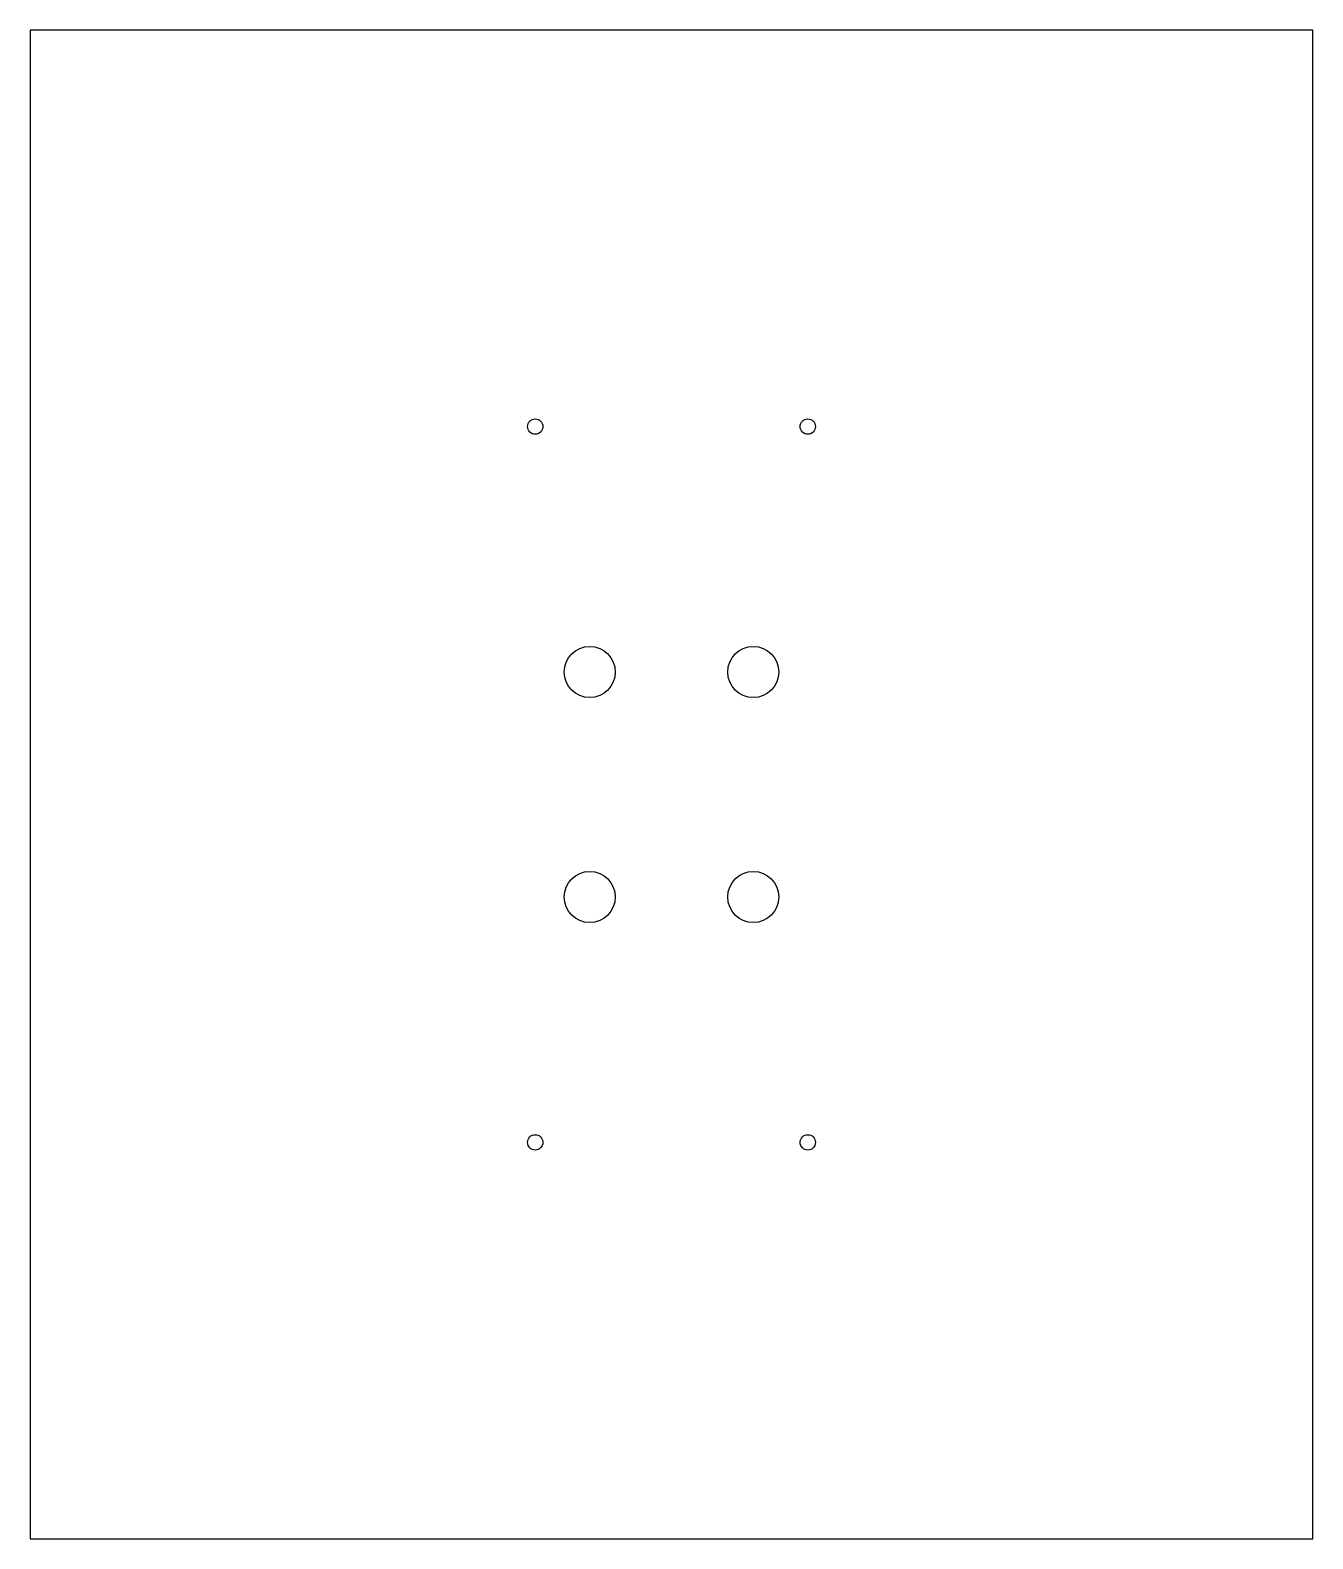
# Model space of a CAD drawing. Header units: millimetres. Extents: x 0 to 251, y 0 to 295.
import ezdxf

# ---------------------------------------------------------------- set-up
doc = ezdxf.new("R2010")
doc.units = ezdxf.units.MM

msp = doc.modelspace()

# ---------------------------------------------------------------- linework, layer by layer
msp.add_lwpolyline([(0, 295.1), (0, 0), (251, 0), (251, 295.1)], close=True)
for centre, radius in [((98.83, 217.55), 1.5), ((152.17, 217.55), 1.5), ((109.5, 169.55), 5), ((141.5, 169.55), 5), ((109.5, 125.55), 5), ((141.5, 125.55), 5), ((98.83, 77.55), 1.5), ((152.17, 77.55), 1.5)]:
    msp.add_circle(centre, radius)

doc.saveas('drawing.dxf')
